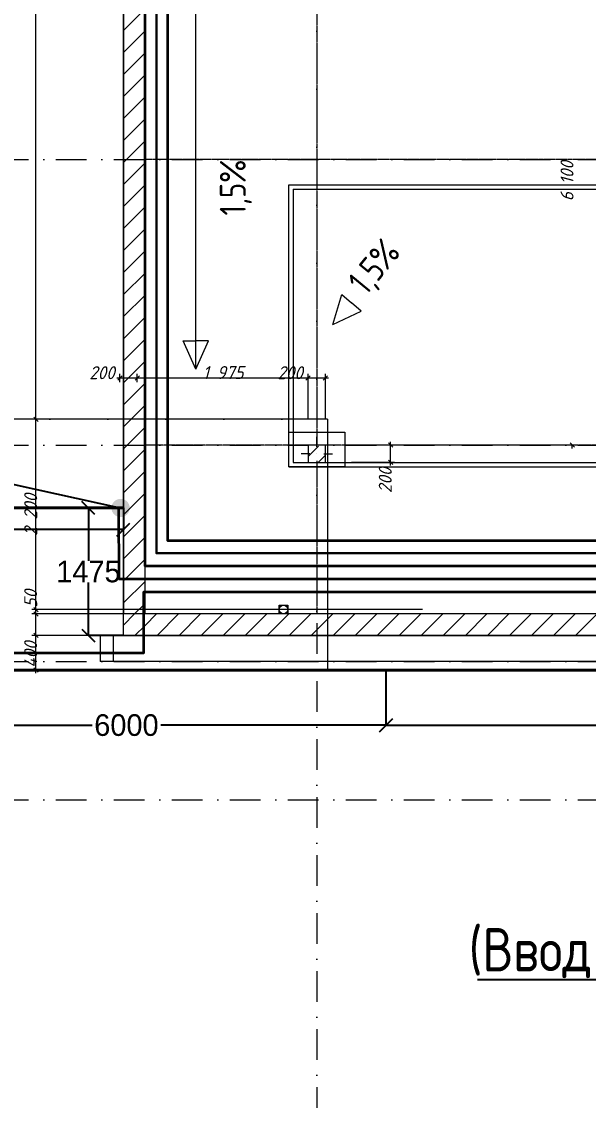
# Model space of a CAD drawing. Header units: millimetres. Extents: x 1499747 to 4230374, y -28481 to 441852.
# Drawn here: x 4001629 to 4008181, y 244928 to 257398 of the extents above; entities that cross this region are included whole.
import ezdxf
from ezdxf import colors
from ezdxf.entities.mleader import LeaderData, LeaderLine
from ezdxf.math import Vec2, Vec3
from ezdxf.xclip import XClip

# ---------------------------------------------------------------- set-up
doc = ezdxf.new("R2010")
doc.units = ezdxf.units.MM
doc.header["$MEASUREMENT"] = 0
doc.header["$XCLIPFRAME"] = 0
doc.set_wipeout_variables(frame=1)
for name, pattern in [('CENTER2', [28.575, 19.05, -3.175, 3.175, -3.175]), ('Dot & Dashed', [670.277762, 352.777767, -176.388884, 0, -141.111112]), ('Wipeout_Contour', [1000, 0, -1000]), ('Штрихпунктирная', [670.277762, 352.777767, -176.388884, 0, -141.111112])]:
    doc.linetypes.add(name, pattern=pattern)
for name, color, linetype in [('0_ANNOT_Dimensions', 7, 'Continuous'), ('13 этаж_25_Конструктив - Колонны', 7, 'Continuous'), ('Чертеж и Рисунок', 7, 'Continuous')]:
    doc.layers.add(name, color=color, linetype=linetype)
for name, color, linetype, lineweight in [('13 этаж_25_АР 06.03 custom_70_12 этаж_13_Интерьер - Мебель_Ном._пера__7_Ном._пера__7', 7, 'Continuous', 18), ('13 этаж_25_АР 06.03 custom_70_12 этаж_13_Интерьер - Мебель_Ном._пера__8_Ном._пера__8', 8, 'Continuous', 18), ('13 этаж_25_АР 06.03 custom_70_13-ось_Ном._пера__7_Ном._пера__7', 7, 'Continuous', 18), ('13 этаж_25_АР 06.03 custom_70__Оси_Ном._пера__8_Ном._пера__8', 8, 'Continuous', 18), ('13 этаж_25_АР 06.03 custom_70_Зина_Ном._пера__7_Ном._пера__7', 7, 'Continuous', 18), ('13 этаж_25_АР 06.03 custom_70_мет. конструкции_Ном._пера__5_Ном._пера__5', 5, 'Continuous', 18), ('13 этаж_25_АР 06.03 custom_70_парапет 2_Ном._пера__8_Ном._пера__8', 8, 'Continuous', 18), ('13 этаж_25_АР 06.03 custom_70_Подложк_Ном._пера__1_Ном._пера__1', 1, 'Continuous', 18), ('13 этаж_25_АР 06.03 custom_70_Подложк_Ном._пера__8_Ном._пера__8', 8, 'Continuous', 18), ('13 этаж_25_АР 06.03 custom_70_Стойки_Ном._пера__7_Ном._пера__7', 7, 'Continuous', 18), ('13 этаж_25_Конструктив - Колонны_Ном._пера__170_Ном._пера__52', 52, 'Continuous', 18), ('13 этаж_25_Конструктив - Колонны_Ном._пера__20_Ном._пера__1', 1, 'Continuous', 18), ('13 этаж_25_Конструктив - Колонны_Ном._пера__28_Ном._пера__12', 12, 'Continuous', 18), ('13 этаж_25_Конструктив - Колонны_Ном._пера__7', 7, 'Continuous', 18), ('13 этаж_25_Конструктив - Перекрытия_Ном._пера__1_Ном._пера__7', 7, 'Continuous', 18), ('13 этаж_25_Конструктив - Стены Ненесущие Газоблок_Ном._пера__169_Ном._пера__83', 83, 'Continuous', 18), ('13 этаж_25_Конструктив - Стены Ненесущие Газоблок_Ном._пера__47_Ном._пера__7', 7, 'Continuous', 18), ('13 этаж_25_Парапет_Ном._пера__20_Ном._пера__1', 1, 'Continuous', 18), ('13 этаж_25_Размер - ГКЛ перегородки_Ном._пера__1_Ном._пера__7', 7, 'Continuous', 18), ('13 этаж_25_Ребра Навес_Ном._пера__10_Ном._пера__134', 134, 'Continuous', 18), ('13 этаж_25_Ребра Навес_Ном._пера__1_Ном._пера__7', 7, 'Continuous', 18), ('13 этаж_25_Элемент Модели - Оси_Ном._пера__2_Ном._пера__8', 8, 'Continuous', 18), ('FTP Cable', 130, 'Continuous', 30), ('Кабель 2x4mm', 200, 'Continuous', 30), ('Кабель 2х6 mm', 150, 'Continuous', 30), ('ТП', 250, 'Continuous', 30)]:
    doc.layers.add(name, color=color, linetype=linetype, lineweight=lineweight)
doc.styles.add('ISOCPEUR_4', font='isocpeur.ttf', dxfattribs={"width": 0.85, "height": 250})
doc.styles.add('СГЕНЕРИР_СТИЛЬ_1', font='')
doc.styles.add('СГЕНЕРИР_СТИЛЬ_3', font='isocpeur.ttf', dxfattribs={"width": 0.8})
doc.styles.get('СГЕНЕРИР_СТИЛЬ_1').set_extended_font_data('GOST Common', italic=True)
doc.dimstyles.get("Standard").update_dxf_attribs({"dimtxt": 0.18, "dimasz": 0.18, "dimexe": 0.18, "dimexo": 0.0625, "dimgap": 0.09, "dimtad": 0, "dimtih": 1, "dimtoh": 1, "dimdec": 4, "dimzin": 0, "dimdsep": 46, "dimtxsty": 'Standard', "dimcen": 0.09, "dimadec": 0, "dimazin": 0, "dimtfac": 1, "dimtdec": 4, "dimtofl": 0, "dimtmove": 0, "dimatfit": 3, "dimfxl": 1, "dimtolj": 1, "dimtzin": 0, "dimarcsym": 0})
pattern_1 = [(45, (1162404.69, 34264.05), (-127.2792, 127.2792), [])]

# ---------------------------------------------------------------- blocks, each defined once
blk = doc.blocks.new('Чертеж_4_25', base_point=(1186000, 29700))
at = {"layer": '13 этаж_25_Конструктив - Стены Ненесущие Газоблок_Ном._пера__169_Ном._пера__83', "linetype": 'Continuous', "true_color": 0xc7c8ca}
h = blk.add_hatch(dxfattribs=at)
h.set_pattern_fill('БЛОКИ_БЕТОННЫЕ_ЭФФЕКТИВН_72', color=9, style=0, pattern_type=2)
h.set_pattern_definition(pattern_1)
h.paths.add_polyline_path([(1169570, 47114), (1169570, 32314), (1169820, 32314), (1169820, 47114)])
h = blk.add_hatch(dxfattribs=at)
h.set_pattern_fill('БЛОКИ_БЕТОННЫЕ_ЭФФЕКТИВН_72', color=9, style=0, pattern_type=2)
h.set_pattern_definition(pattern_1)
h.paths.add_polyline_path([(1169820, 32314), (1169570, 32314), (1169570, 32064)])
h = blk.add_hatch(dxfattribs=at)
h.set_pattern_fill('БЛОКИ_БЕТОННЫЕ_ЭФФЕКТИВН_72', color=9, style=0, pattern_type=2)
h.set_pattern_definition(pattern_1)
h.paths.add_polyline_path([(1169820, 32314), (1169570, 32064), (1169820, 32064)])
h = blk.add_hatch(dxfattribs=at)
h.set_pattern_fill('БЛОКИ_БЕТОННЫЕ_ЭФФЕКТИВН_72', color=9, style=0, pattern_type=2)
h.set_pattern_definition(pattern_1)
h.paths.add_polyline_path([(1169820, 32064), (1180955, 32064), (1180955, 32314), (1169820, 32314)])
at = {"layer": '13 этаж_25_АР 06.03 custom_70_12 этаж_13_Интерьер - Мебель_Ном._пера__7_Ном._пера__7', "color": 9, "linetype": 'Continuous', "true_color": 0xc7c8ca, "flags": 128}
blk.add_lwpolyline([(1171480, 34014), (1171480, 34064)], dxfattribs=at)
at = {"layer": '13 этаж_25_АР 06.03 custom_70_12 этаж_13_Интерьер - Мебель_Ном._пера__8_Ном._пера__8', "color": 9, "linetype": 'Continuous', "true_color": 0xc7c8ca, "flags": 128}
blk.add_lwpolyline([(1171480, 34414), (1172130, 34414), (1172130, 34014), (1171480, 34014)], close=True, dxfattribs=at)
blk.add_lwpolyline([(1171480, 34414), (1172130, 34414), (1172130, 34014), (1171480, 34014)], close=True, dxfattribs=at)
at = {"layer": '13 этаж_25_АР 06.03 custom_70__Оси_Ном._пера__8_Ном._пера__8', "color": 9, "linetype": 'CENTER2', "true_color": 0xc7c8ca}
for p, q in [((1171805, 47114), (1171805, 32314)), ((1199105, 37564), (1169820, 37564)), ((1214205, 34264), (1169820, 34264))]:
    blk.add_line(p, q, dxfattribs=at)
at = {"layer": '13 этаж_25_АР 06.03 custom_70_Зина_Ном._пера__7_Ном._пера__7', "color": 9, "linetype": 'Continuous', "true_color": 0xc7c8ca}
for p, q in [((1171992, 35658), (1172095, 36004)), ((1172095, 36004), (1172205, 35908)), ((1171992, 35658), (1172316, 35812)), ((1172316, 35812), (1172205, 35908)), ((1170407, 35141), (1170261, 35470)), ((1170261, 35470), (1170407, 35470)), ((1170407, 35141), (1170553, 35470)), ((1170553, 35470), (1170407, 35470))]:
    blk.add_line(p, q, dxfattribs=at)
at = {"layer": '13 этаж_25_АР 06.03 custom_70_мет. конструкции_Ном._пера__5_Ном._пера__5', "color": 9, "linetype": 'Continuous', "true_color": 0xc7c8ca, "flags": 128}
for points in [[(1171480, 37224), (1171480, 37274), (1181155, 37274)], [(1171480, 34064), (1171480, 37274)], [(1171480, 37274), (1171530, 37274)], [(1171530, 37224), (1176480, 37224)], [(1171530, 37224), (1171530, 34064)], [(1171530, 34064), (1176480, 34064)], [(1171480, 34014), (1181155, 34014)]]:
    blk.add_lwpolyline(points, dxfattribs=at)
at = {"layer": '13 этаж_25_АР 06.03 custom_70_парапет 2_Ном._пера__8_Ном._пера__8', "color": 9, "linetype": 'Continuous', "true_color": 0xc7c8ca, "flags": 128}
blk.add_lwpolyline([(1199705, 30164), (1181205, 30164), (1181205, 32314), (1169820, 32314), (1169820, 47114), (1181155, 47114), (1181155, 46214)], dxfattribs=at)
at = {"layer": '13 этаж_25_АР 06.03 custom_70_Подложк_Ном._пера__1_Ном._пера__1', "color": 9, "linetype": 'Continuous', "true_color": 0xc7c8ca}
blk.add_circle((1171420, 32364), 50, dxfattribs=at)
at = {"layer": '13 этаж_25_АР 06.03 custom_70_Подложк_Ном._пера__8_Ном._пера__8', "color": 9, "linetype": 'Continuous', "true_color": 0xc7c8ca, "flags": 128}
for points in [[(1171370, 32314), (1171370, 32414), (1171470, 32414), (1171470, 32314)], [(1171470, 32314), (1171370, 32314)]]:
    blk.add_lwpolyline(points, dxfattribs=at)
at = {"layer": '13 этаж_25_АР 06.03 custom_70_Стойки_Ном._пера__7_Ном._пера__7', "color": 9, "linetype": 'Continuous', "true_color": 0xc7c8ca, "flags": 128}
blk.add_lwpolyline([(1170407, 35141), (1170407, 44826)], dxfattribs=at)
at = {"layer": '13 этаж_25_Конструктив - Перекрытия_Ном._пера__1_Ном._пера__7', "linetype": 'Continuous', "flags": 128}
blk.add_lwpolyline([(1169570, 32064), (1169570, 47364), (1181405, 47364), (1181405, 46214), (1199705, 46214), (1199705, 29914), (1190355, 29914), (1180955, 29914), (1180955, 32064)], close=True, dxfattribs=at)
at = {"layer": '13 этаж_25_Конструктив - Стены Ненесущие Газоблок_Ном._пера__47_Ном._пера__7', "color": 9, "linetype": 'Continuous', "true_color": 0xc7c8ca, "flags": 128}
for points in [[(1169570, 47364), (1169570, 32314)], [(1169820, 32314), (1169820, 47114)], [(1169570, 32064), (1169570, 32314)], [(1180955, 32314), (1169820, 32314)], [(1169570, 32064), (1180955, 32064)]]:
    blk.add_lwpolyline(points, dxfattribs=at)
at = {"layer": '13 этаж_25_Парапет_Ном._пера__20_Ном._пера__1', "color": 9, "linetype": 'Continuous', "true_color": 0xc7c8ca}
for p, q in [((1171930, 34564), (1162655, 34564)), ((1171930, 34564), (1171930, 31664)), ((1180955, 32064), (1171930, 32064)), ((1171930, 31764), (1171930, 31664)), ((1171930, 31664), (1160605, 31664)), ((1180555, 31664), (1171930, 31664))]:
    blk.add_line(p, q, dxfattribs=at)
at = {"layer": '13 этаж_25_Парапет_Ном._пера__20_Ном._пера__1', "color": 9, "linetype": 'Dot & Dashed', "true_color": 0xc7c8ca}
for p, q in [((1171930, 34564), (1162655, 34564)), ((1180955, 32064), (1171930, 32064))]:
    blk.add_line(p, q, dxfattribs=at)
at = {"layer": '13 этаж_25_Размер - ГКЛ перегородки_Ном._пера__1_Ном._пера__7', "color": 9, "linetype": 'Continuous', "true_color": 0xc7c8ca}
for p, q in [((1168559, 34564), (1168559, 45664)), ((1169492, 35040), (1169530, 35040)), ((1169555, 35065), (1169505, 35015)), ((1169530, 34993), (1169530, 35087)), ((1169530, 35040), (1169730, 35040)), ((1169755, 35065), (1169705, 35015)), ((1169755, 35065), (1169705, 35015)), ((1169730, 34993), (1169730, 35087)), ((1169730, 34993), (1169730, 35087)), ((1169730, 35040), (1171705, 35040)), ((1171730, 35065), (1171680, 35015)), ((1171730, 35065), (1171680, 35015)), ((1171705, 34564), (1171705, 35087)), ((1171705, 34564), (1171705, 35087)), ((1171705, 35040), (1171905, 35040)), ((1171880, 35015), (1171930, 35065)), ((1171905, 34564), (1171905, 35087)), ((1171905, 35040), (1171942, 35040)), ((1168606, 34564), (1162955, 34564)), ((1168534, 34589), (1168584, 34539)), ((1168534, 34589), (1168584, 34539)), ((1168559, 32364), (1168559, 34564)), ((1172657, 34264), (1172657, 34302)), ((1172704, 34264), (1172205, 34264)), ((1174805, 34264), (1172205, 34264)), ((1172682, 34239), (1172632, 34289)), ((1172657, 34064), (1172657, 34264)), ((1174733, 34289), (1174783, 34239)), ((1174758, 34227), (1174758, 34264)), ((1172704, 34064), (1172205, 34064)), ((1172632, 34089), (1172682, 34039)), ((1172657, 34027), (1172657, 34064)), ((1173026, 32364), (1168512, 32364)), ((1173026, 32364), (1168512, 32364)), ((1171220, 32314), (1168512, 32314)), ((1171220, 32314), (1168512, 32314)), ((1168534, 32389), (1168584, 32339)), ((1168534, 32389), (1168584, 32339)), ((1168534, 32339), (1168584, 32289)), ((1168534, 32339), (1168584, 32289)), ((1168559, 32314), (1168559, 32364)), ((1168559, 32064), (1168559, 32314)), ((1173026, 32064), (1168512, 32064)), ((1173026, 32064), (1168512, 32064)), ((1168534, 32089), (1168584, 32039)), ((1168534, 32089), (1168584, 32039)), ((1168559, 31664), (1168559, 32064)), ((1168534, 31689), (1168584, 31639)), ((1180255, 31664), (1168512, 31664)), ((1168559, 31627), (1168559, 31664))]:
    blk.add_line(p, q, dxfattribs=at)
at = {"layer": '13 этаж_25_Ребра Навес_Ном._пера__10_Ном._пера__134', "color": 9, "linetype": 'Dot & Dashed', "true_color": 0xc7c8ca}
for p, q in [((1180805, 32064), (1169300, 32064)), ((1180954, 32064), (1169450, 32064)), ((1180954, 32064), (1169450, 32064)), ((1180954, 32064), (1169450, 32064)), ((1180954, 32064), (1169450, 32064)), ((1180955, 32064), (1169450, 32064)), ((1180954, 32064), (1169450, 32064)), ((1180954, 32064), (1169450, 32064)), ((1180954, 32064), (1169450, 32064))]:
    blk.add_line(p, q, dxfattribs=at)
at = {"layer": '13 этаж_25_Ребра Навес_Ном._пера__1_Ном._пера__7', "color": 9, "linetype": 'Continuous', "true_color": 0xc7c8ca}
for p, q in [((1171930, 32064), (1169300, 32064)), ((1169300, 32064), (1169300, 31764)), ((1180954, 32064), (1169450, 32064)), ((1169450, 32064), (1169450, 31764)), ((1180954, 32064), (1169450, 32064)), ((1169450, 32064), (1169450, 31764)), ((1180954, 32064), (1169450, 32064)), ((1169450, 32064), (1169450, 31764)), ((1180954, 32064), (1169450, 32064)), ((1169450, 32064), (1169450, 31764)), ((1180955, 32064), (1169450, 32064)), ((1169450, 32064), (1169450, 31764)), ((1180954, 32064), (1169450, 32064)), ((1169450, 32064), (1169450, 31764)), ((1180954, 32064), (1169450, 32064)), ((1169450, 32064), (1169450, 31764)), ((1180954, 32064), (1169450, 32064)), ((1169450, 32064), (1169450, 31764)), ((1171930, 31764), (1169300, 31764)), ((1180654, 31764), (1169450, 31764)), ((1180954, 31764), (1169450, 31764)), ((1180654, 31764), (1169450, 31764)), ((1180654, 31764), (1169450, 31764)), ((1180654, 31764), (1169450, 31764)), ((1180954, 31764), (1169450, 31764)), ((1180954, 31764), (1169450, 31764)), ((1180954, 31764), (1169450, 31764))]:
    blk.add_line(p, q, dxfattribs=at)
at = {"layer": '13 этаж_25_Элемент Модели - Оси_Ном._пера__2_Ном._пера__8', "linetype": 'Штрихпунктирная'}
for p, q in [((1171805, 48964), (1171805, 14064)), ((1159405, 37564), (1216205, 37564)), ((1159405, 34264), (1216205, 34264)), ((1159405, 31764), (1216205, 31764)), ((1159405, 30164), (1216205, 30164))]:
    blk.add_line(p, q, dxfattribs=at)
at = {"layer": '13 этаж_25_АР 06.03 custom_70_13-ось_Ном._пера__7_Ном._пера__7', "color": 9, "linetype": 'Continuous', "true_color": 0xc7c8ca, "char_height": 300, "style": 'СГЕНЕРИР_СТИЛЬ_3'}
for s, insert, attachment_point, rotation in [('\\A1;{\\pqr;\\fISOCPEUR|b0|i0|c204|p0;\\W0.800000;1,5%}', (1171054, 37564), 9, 90), ('\\A1;{\\pql;\\fISOCPEUR|b0|i0|c204|p0;\\W0.800000;1,5%}', (1172430, 35939), 7, 50.5535)]:
    blk.add_mtext(s, dxfattribs=dict(at, insert=insert, attachment_point=attachment_point, rotation=rotation))
at = {"layer": '13 этаж_25_Размер - ГКЛ перегородки_Ном._пера__1_Ном._пера__7', "color": 9, "linetype": 'Continuous', "true_color": 0xc7c8ca, "char_height": 150, "attachment_point": 7, "rotation": 90, "style": 'СГЕНЕРИР_СТИЛЬ_1'}
for s, insert in [('\\A1;{\\pql;\\fGOST Common|b0|i1|c204|p0;\\W1.000000;6\xa0100}', (1174772, 37084)), ('\\A1;{\\pql;\\fGOST Common|b0|i1|c204|p0;\\W1.000000;200}', (1172671, 33710)), ('\\A1;{\\pql;\\fGOST Common|b0|i1|c204|p0;\\W1.000000;2\xa0200}', (1168573, 33218)), ('\\A1;{\\pql;\\fGOST Common|b0|i1|c204|p0;\\W1.000000;50}', (1168573, 32389)), ('\\A1;{\\pql;\\fGOST Common|b0|i1|c204|p0;\\W1.000000;400}', (1168573, 31691))]:
    blk.add_mtext(s, dxfattribs=dict(at, insert=insert))
at = {"layer": '13 этаж_25_Размер - ГКЛ перегородки_Ном._пера__1_Ном._пера__7', "color": 9, "linetype": 'Continuous', "true_color": 0xc7c8ca, "char_height": 150, "attachment_point": 7, "style": 'СГЕНЕРИР_СТИЛЬ_1'}
for s, insert in [('\\A1;{\\pql;\\fGOST Common|b0|i1|c204|p0;\\W1.000000;200}', (1169175, 35026)), ('\\A1;{\\pql;\\fGOST Common|b0|i1|c204|p0;\\W1.000000;1\xa0975}', (1170487, 35028)), ('\\A1;{\\pql;\\fGOST Common|b0|i1|c204|p0;\\W1.000000;200}', (1171350, 35026))]:
    blk.add_mtext(s, dxfattribs=dict(at, insert=insert))
at = {"color": 9, "linetype": 'Wipeout_Contour', "ltscale": 4689210.465159388, "true_color": 0xc7c8ca}
blk.add_wipeout([(1171705, 34064), (1171905, 34064), (1171905, 34264), (1171705, 34264)], dxfattribs=at).dxf.layer = '13 этаж_25_Конструктив - Колонны'
at = {"layer": '13 этаж_25_Конструктив - Колонны_Ном._пера__170_Ном._пера__52', "linetype": 'Continuous', "true_color": 0xc7c8ca}
h = blk.add_hatch(dxfattribs=at)
h.set_pattern_fill('ЖЕЛЕЗОБЕТОН_0019', color=9, style=0, pattern_type=2)
h.set_pattern_definition([(45, (1162404.7, 34264.05), (-183.848, 183.848), []), (45, (1162312.77, 34355.97), (-183.848, 183.848), [195, -65, 0, -65])])
h.paths.add_polyline_path([(1171705, 34064), (1171905, 34064), (1171905, 34264), (1171705, 34264)])
at = {"layer": '13 этаж_25_Конструктив - Колонны_Ном._пера__20_Ном._пера__1', "color": 9, "linetype": 'Continuous', "true_color": 0xc7c8ca}
for p, q in [((1171805, 34244), (1171805, 34344)), ((1171725, 34164), (1171625, 34164)), ((1171805, 34164), (1171805, 34164)), ((1171805, 34084), (1171805, 33984)), ((1171885, 34164), (1171985, 34164))]:
    blk.add_line(p, q, dxfattribs=at)
at = {"layer": '13 этаж_25_Конструктив - Колонны_Ном._пера__28_Ном._пера__12', "color": 9, "linetype": 'Continuous', "true_color": 0xc7c8ca, "flags": 128}
blk.add_lwpolyline([(1171705, 34064), (1171905, 34064), (1171905, 34264), (1171705, 34264)], close=True, dxfattribs=at)
at = {"layer": '13 этаж_25_Конструктив - Колонны_Ном._пера__7', "color": 9, "linetype": 'Wipeout_Contour', "true_color": 0xc7c8ca}
for p, q in [((1171905, 34264), (1171705, 34264)), ((1171705, 34264), (1171705, 34064)), ((1171905, 34064), (1171905, 34264)), ((1171705, 34064), (1171905, 34064))]:
    blk.add_line(p, q, dxfattribs=at)
blk = doc.blocks.new('_Oblique')
at = {"color": 0, "linetype": 'ByBlock', "lineweight": -2}
blk.add_line((-0.5, -0.5), (0.5, 0.5), dxfattribs=at)
blk = doc.blocks.new('*D838')
at = {"layer": '0_ANNOT_Dimensions', "color": 0, "lineweight": -2, "transparency": 16777216}
for p, q in [((3999841, 249902), (3999841, 249265)), ((4005841, 249902), (4005841, 249265)), ((3999841, 249265), (4002445, 249265)), ((4005841, 249265), (4003237, 249265))]:
    blk.add_line(p, q, dxfattribs=at)
at = {"layer": 'Defpoints', "color": 0, "lineweight": 30, "transparency": 16777216}
for p in [(3999841, 249902), (4005841, 249902), (4005841, 249265)]:
    blk.add_point(p, dxfattribs=at)
at = {"layer": '0_ANNOT_Dimensions', "color": 0, "lineweight": -2, "transparency": 16777216, "xscale": 150, "yscale": 150, "zscale": 150, "rotation": 180}
blk.add_blockref('_Oblique', (3999841, 249265), dxfattribs=at)
at = {"layer": '0_ANNOT_Dimensions', "color": 0, "lineweight": -2, "transparency": 16777216, "xscale": 150, "yscale": 150, "zscale": 150}
blk.add_blockref('_Oblique', (4005841, 249265), dxfattribs=at)
at = {"layer": '0_ANNOT_Dimensions', "color": 0, "lineweight": 25, "transparency": 16777216, "insert": (4002841, 249265), "char_height": 250, "attachment_point": 5}
blk.add_mtext('\\A1;6000', dxfattribs=at)
blk = doc.blocks.new('*D839')
at = {"layer": '0_ANNOT_Dimensions', "color": 0, "lineweight": -2, "transparency": 16777216}
for p, q in [((4005841, 249902), (4005841, 249265)), ((4011841, 249902), (4011841, 249265)), ((4005841, 249265), (4008445, 249265)), ((4011841, 249265), (4009237, 249265))]:
    blk.add_line(p, q, dxfattribs=at)
at = {"layer": 'Defpoints', "color": 0, "lineweight": 30, "transparency": 16777216}
for p in [(4005841, 249902), (4011841, 249902), (4011841, 249265)]:
    blk.add_point(p, dxfattribs=at)
at = {"layer": '0_ANNOT_Dimensions', "color": 0, "lineweight": -2, "transparency": 16777216, "xscale": 150, "yscale": 150, "zscale": 150, "rotation": 180}
blk.add_blockref('_Oblique', (4005841, 249265), dxfattribs=at)
at = {"layer": '0_ANNOT_Dimensions', "color": 0, "lineweight": -2, "transparency": 16777216, "xscale": 150, "yscale": 150, "zscale": 150}
blk.add_blockref('_Oblique', (4011841, 249265), dxfattribs=at)
at = {"layer": '0_ANNOT_Dimensions', "color": 0, "lineweight": 25, "transparency": 16777216, "insert": (4008841, 249265), "char_height": 250, "attachment_point": 5}
blk.add_mtext('\\A1;6000', dxfattribs=at)
blk = doc.blocks.new('*D805')
at = {"layer": '0_ANNOT_Dimensions', "color": 0, "lineweight": -2, "transparency": 16777216}
for p, q in [((3996806, 251777), (3996806, 251525)), ((4002806, 251777), (4002806, 251525)), ((3996806, 251526), (3999410, 251526)), ((4002806, 251526), (4000202, 251526))]:
    blk.add_line(p, q, dxfattribs=at)
at = {"layer": 'Defpoints', "color": 0, "lineweight": 30, "transparency": 16777216}
for p in [(3996806, 251777), (4002806, 251777), (4002806, 251526)]:
    blk.add_point(p, dxfattribs=at)
at = {"layer": '0_ANNOT_Dimensions', "color": 0, "lineweight": -2, "transparency": 16777216, "xscale": 150, "yscale": 150, "zscale": 150, "rotation": 180}
blk.add_blockref('_Oblique', (3996806, 251526), dxfattribs=at)
at = {"layer": '0_ANNOT_Dimensions', "color": 0, "lineweight": -2, "transparency": 16777216, "xscale": 150, "yscale": 150, "zscale": 150}
blk.add_blockref('_Oblique', (4002806, 251526), dxfattribs=at)
at = {"layer": '0_ANNOT_Dimensions', "color": 0, "lineweight": 25, "transparency": 16777216, "insert": (3999806, 251526), "char_height": 250, "attachment_point": 5}
blk.add_mtext('\\A1;6000', dxfattribs=at)
blk = doc.blocks.new('*D892')
at = {"layer": '0_ANNOT_Dimensions', "color": 0, "lineweight": -2, "transparency": 16777216}
for p, q in [((4002806, 251777), (4002402, 251777)), ((4002402, 251777), (4002402, 251165)), ((4002402, 250302), (4002402, 250915)), ((4002806, 250302), (4002402, 250302))]:
    blk.add_line(p, q, dxfattribs=at)
at = {"layer": 'Defpoints', "color": 0, "lineweight": 30, "transparency": 16777216}
for p in [(4002402, 251777), (4002806, 251777), (4002806, 250302)]:
    blk.add_point(p, dxfattribs=at)
at = {"layer": '0_ANNOT_Dimensions', "color": 0, "lineweight": -2, "transparency": 16777216, "xscale": 150, "yscale": 150, "zscale": 150}
for p, rotation in [((4002402, 251777), 90), ((4002402, 250302), 270)]:
    blk.add_blockref('_Oblique', p, dxfattribs=dict(at, rotation=rotation))
at = {"layer": '0_ANNOT_Dimensions', "color": 0, "lineweight": 25, "transparency": 16777216, "insert": (4002402, 251040), "char_height": 250, "attachment_point": 5}
blk.add_mtext('\\A1;1475', dxfattribs=at)

msp = doc.modelspace()

# ---------------------------------------------------------------- block references
at = {"layer": 'Чертеж и Рисунок', "linetype": 'Continuous'}
ref = msp.add_blockref('Чертеж_4_25', (4019236.496, 247938.20629), dxfattribs=at)
XClip(ref).set_block_clipping_path([(1144000, 0), (1228000, 59400.0000000006)])

# ---------------------------------------------------------------- next in the draw order: hatches: boundary and pattern name
at = {"layer": 'Кабель 2x4mm', "lineweight": 30, "true_color": 0xcd2027}
h = msp.add_hatch(color=242, dxfattribs=at)
h.dxf.hatch_style = 1
h.paths.add_polyline_path([(4002879.07365, 251775.82863, 1), (4002667.96878, 251775.82863, 1)])

# ---------------------------------------------------------------- next in the draw order: linework, layer by layer
at = {"layer": 'FTP Cable', "lineweight": 30}
msp.add_lwpolyline([(4029091.04271, 261910.87547), (4030139.96385, 261910.87547), (4030139.96385, 257828.42679), (4032625.04869, 257828.42679), (4032625.04869, 256059.04632), (4022142.01239, 256059.04632), (4022142.01239, 249259.19805), (4015140.03098, 249259.19805), (4015140.03098, 251253.49145), (4003187.31044, 251253.49145), (4003187.31044, 265777.65653), (3994057.6297, 265777.65653), (3993841.18613, 265950.96191)], dxfattribs=at)
at = {"layer": 'FTP Cable', "lineweight": 35}
for points in [[(4029091.04271, 261880.53099), (4030081.02545, 261880.53099), (4030081.02545, 257770.22037), (4032553.89914, 257770.22037), (4032553.89914, 256126.27224), (4022067.01887, 256126.27224), (4022067.01887, 249382.37303), (4015291.11063, 249382.37303), (4015291.11063, 251397.24149), (4003320.58372, 251397.24149), (4003320.58372, 265352.32575), (4007243.11526, 265352.32575), (4007243.11526, 265950.96191)], [(4029091.04271, 261944.49899), (4030199.29363, 261944.49899), (4030199.29363, 257925.01431), (4032703.85501, 257925.01431), (4032703.85501, 255981.32651), (4022239.22397, 255981.32651), (4022239.22397, 249151.29677), (4014990.05141, 249151.29677), (4014990.05141, 251102.77723), (4003056.18613, 251102.77723), (4003056.18613, 264926.04829), (4002756.11063, 264925.87553)], [(4029091.04271, 262013.38822), (4030327.07258, 262013.38822), (4030327.07258, 258095.92497), (4032868.55179, 258095.92497), (4032868.55179, 255825.58281), (4022448.74139, 255863.90817), (4022448.74139, 248949.0216), (4014690.32683, 248949.0216), (4014690.32683, 250804.04613), (4003039.46182, 250804.04613), (4003039.46182, 250096.67444), (3993880.75212, 250096.67444), (3993841.18613, 249902.25705)], [(4029091.04271, 261978.12251), (4030263.29074, 261978.12251), (4030263.29074, 258010.47765), (4032789.93628, 258010.47765), (4032789.93628, 255915.86303), (4022334.95395, 255915.86303), (4022334.95395, 249049.8441), (4014840.17777, 249039.06353), (4014840.17777, 250954.60607), (4002758.80831, 250954.60607), (4002753.41294, 251775.96191)]]:
    msp.add_lwpolyline(points, dxfattribs=at)
at = {"layer": 'Кабель 2х6 mm', "color": 116, "lineweight": 40, "true_color": 0x136734}
for points in [[(3996806.18613, 251777.25705), (4002806.18613, 251777.25705)], [(4005841.18613, 249902.25705), (4011841.18613, 249902.25705)]]:
    msp.add_lwpolyline(points, dxfattribs=at)
at = {"layer": 'Кабель 2х6 mm', "color": 85, "lineweight": 40, "true_color": 0x58ba48}
msp.add_lwpolyline([(3999841.18613, 249902.25705), (4005841.18613, 249902.25705)], dxfattribs=at)

# ---------------------------------------------------------------- next in the draw order: dimensions: what is measured, and where the dimension line sits
at = {"layer": '0_ANNOT_Dimensions', "lineweight": 25}
dim = msp.add_linear_dim(base=(4002806.18613, 251525.6214), p1=(3996806.18613, 251777.25705), p2=(4002806.18613, 251777.25705), dimstyle='Standard', override={"dimtxt": 250, "dimasz": 150, "dimdec": 0, "dimblk1": 'Oblique', "dimblk2": 'Oblique', "dimsah": 1}, dxfattribs=at)
dim.commit()
dim.dimension.update_dxf_attribs({"geometry": '*D805', "text_midpoint": (3999806.18613, 251525.6214), "dimtype": 160})
dim = msp.add_linear_dim(base=(4002401.8268, 251777.25705), p1=(4002806.18613, 250302.25705), p2=(4002806.18613, 251777.25705), angle=90, dimstyle='Standard', override={"dimtxt": 250, "dimasz": 150, "dimdec": 0, "dimblk1": 'Oblique', "dimblk2": 'Oblique', "dimsah": 1}, dxfattribs=at)
dim.commit()
dim.dimension.update_dxf_attribs({"geometry": '*D892', "text_midpoint": (4002401.8268, 251039.75705)})
for base, p1, p2, picture, middle in [((4005841.18613, 249264.69469), (3999841.18613, 249902.25705), (4005841.18613, 249902.25705), '*D838', (4002841.18613, 249264.69469)), ((4011841.18613, 249264.69469), (4005841.18613, 249902.25705), (4011841.18613, 249902.25705), '*D839', (4008841.18613, 249264.69469))]:
    dim = msp.add_linear_dim(base=base, p1=p1, p2=p2, dimstyle='Standard', override={"dimtxt": 250, "dimasz": 150, "dimdec": 0, "dimblk1": 'Oblique', "dimblk2": 'Oblique', "dimsah": 1}, dxfattribs=at)
    dim.commit()
    dim.dimension.update_dxf_attribs({"geometry": picture, "text_midpoint": middle})

# ---------------------------------------------------------------- next in the draw order: leaders
at = {"layer": 'ТП', "lineweight": 30}
ml = msp.add_multileader_mtext('Standard', dxfattribs=at)
ml.set_content('Кабель 2.08', color=256, style='ISOCPEUR_4')
ml.set_leader_properties()
ml.build(insert=Vec2(0, 0))
ml.multileader.update_dxf_attribs({"text_right_attachment_type": 6, "dogleg_length": 0.36, "arrow_head_size": 0.18})
ctx = ml.context
ctx.base_point, ctx.char_height, ctx.arrow_head_size, ctx.landing_gap_size, ctx.plane_origin, ctx.plane_x_axis, ctx.plane_y_axis = Vec3(3998488.08454, 252393.08712), 500, 0.18, 0.09, Vec3(4008179.064, 252428.83516), Vec3(0.9999997664, 0.0006834744), Vec3(-0.0006834744, 0.9999997664)
ctx.right_attachment, ctx.text_align_type = 6, 2
notes = []
notes.append((ctx, [(1, (1, 1, 0), (4001548.50304, 252045.17875), (-0.9999997664, -0.0006834744), 0.00000000013, [(0, [(4002753.41294, 251775.96191)], 0, [])])]))
ctx.mtext.insert, ctx.mtext.text_direction, ctx.mtext.rotation, ctx.mtext.width, ctx.mtext.alignment, ctx.mtext.flow_direction = Vec3(4001548.00296, 252645.17855), Vec3(0.9999997664, 0.0006834744), 0.0006834744, 3333.2408404, 3, 5
ml = msp.add_multileader_mtext('Standard', dxfattribs=at)
ml.set_content('(Ввод питания и UTP )', color=256, style='ISOCPEUR_4')
ml.set_leader_properties()
ml.build(insert=Vec2(0, 0))
ml.multileader.update_dxf_attribs({"text_right_attachment_type": 6, "dogleg_length": 0.00000000013, "arrow_head_size": 0.18})
ctx = ml.context
ctx.base_point, ctx.char_height, ctx.arrow_head_size, ctx.landing_gap_size, ctx.plane_origin = Vec3(4007155.06168, 246645.53145), 500, 0.18, 0.09, Vec3(4018428.15973, 250506.72071)
ctx.right_attachment, ctx.text_align_type = 6, 2
notes.append((ctx, [(1, (1, 1, 0), (4013190.24168, 246320.53145), (-1, 0), 0.00000000013, [(0, [(4013791.01176, 247752.25612)], 0, [])])]))
ctx.mtext.insert, ctx.mtext.alignment, ctx.mtext.flow_direction = Vec3(4013190.15168, 246920.53145), 3, 5
for ctx, leaders in notes:
    for number, flags, end, landing, length, lines in leaders:
        leader = LeaderData()
        leader.index, (leader.has_last_leader_line, leader.has_dogleg_vector, leader.attachment_direction) = number, flags
        leader.last_leader_point, leader.dogleg_vector, leader.dogleg_length = Vec3(end), Vec3(landing), length
        for number, points, colour, breaks in lines:
            line = LeaderLine()
            line.index, line.vertices, line.color, line.breaks = number, Vec3.list(points), colors.encode_raw_color(colour), breaks
            leader.lines.append(line)
        ctx.leaders.append(leader)

doc.saveas('drawing.dxf')
